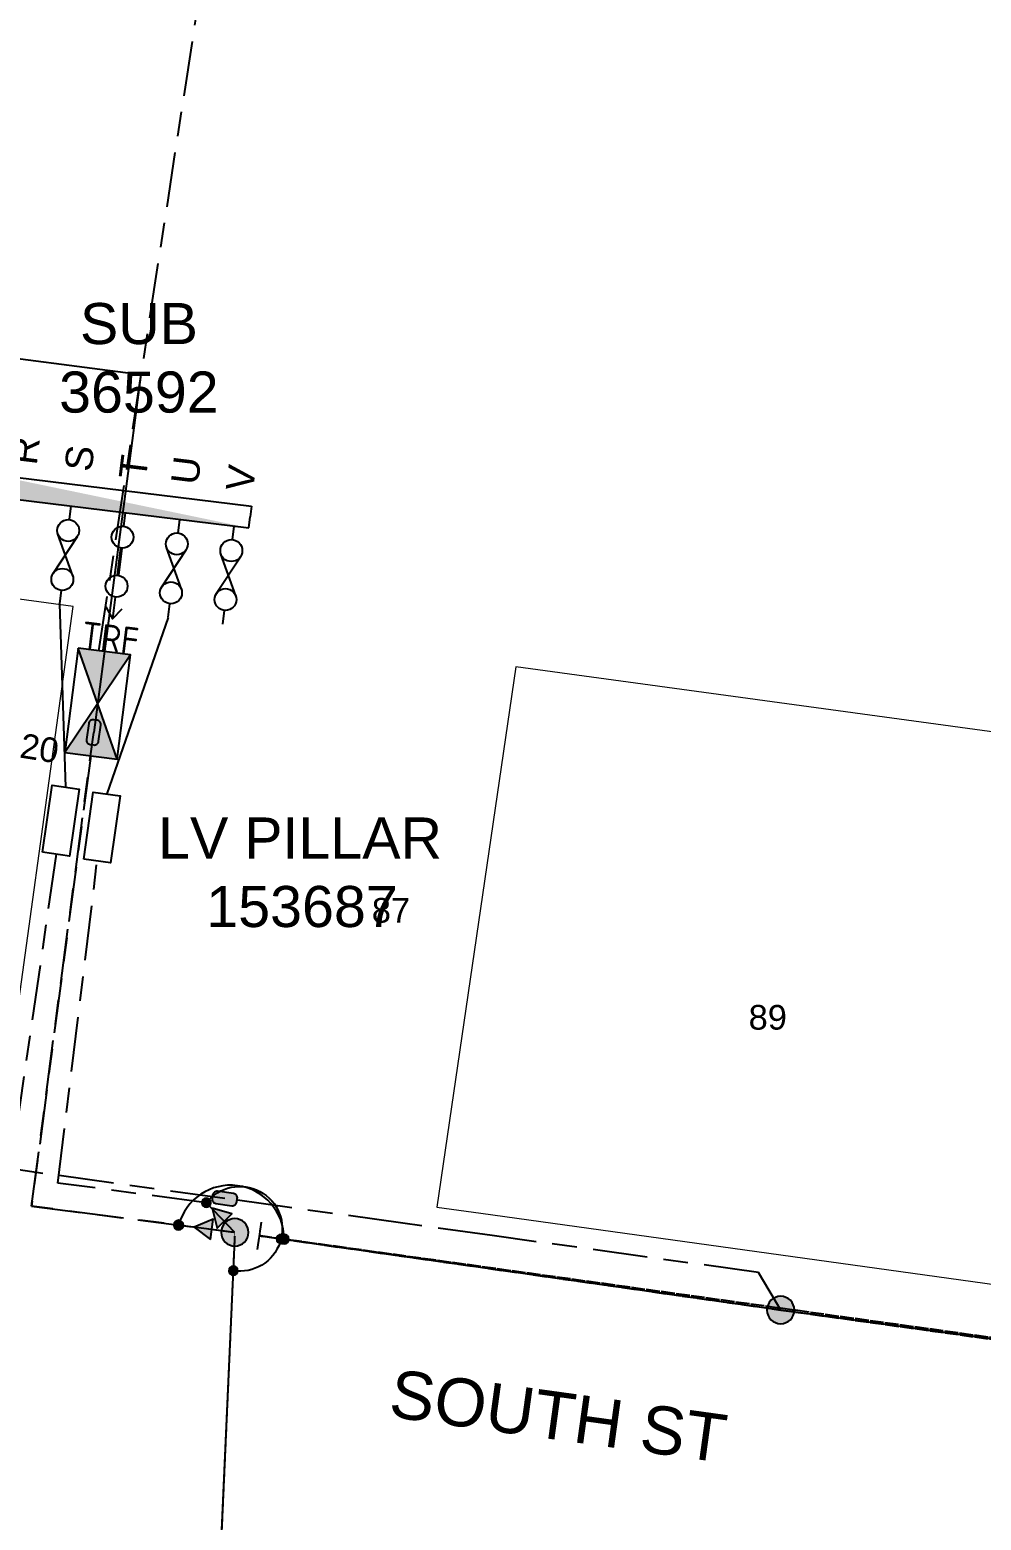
# Model space of a CAD drawing. Header units: metres. Extents: x 270234 to 270904, y 6083797 to 6084440.
# Drawn here: x 270544.8 to 270614.3, y 6084036.5 to 6084145.3 of the extents above; entities that cross this region are included whole.
import ezdxf
from ezdxf.enums import TextEntityAlignment as Align

# ---------------------------------------------------------------- set-up
doc = ezdxf.new("R2010")
doc.units = ezdxf.units.M
for name, pattern in [('Cable Exist OH', [1, 1, 0]), ('Cable Exist UG', [8.2, 4, -1.2, 1.8, -1.2]), ('CENTERX2', [4, 2.5, -0.5, 0.5, -0.5])]:
    doc.linetypes.add(name, pattern=pattern)
doc.layers.get('0').update_dxf_attribs({"color": 6})
doc.layers.add('Cadastre Land Parcels_SP_EXT', color=9, linetype='Continuous', lineweight=5)
for name, color, linetype in [('Equip_HV_NEW', 2, 'Continuous'), ('Equip_LV_EXT', 7, 'Continuous'), ('Equip_LV_NEW', 2, 'Continuous'), ('Equip_SL_EXT', 7, 'Continuous'), ('Equip_SP_HV_NEW', 2, 'Continuous'), ('Mains_HV_EXT', 7, 'Continuous'), ('Mains_HV_NEW_Hardwired', 7, 'Continuous'), ('Mains_HV_New_U72', 2, 'Continuous'), ('Mains_LV_EXT', 7, 'Continuous'), ('Mains_LV_NEW_Hardwired', 2, 'Continuous'), ('Mains_LV_New_T84', 2, 'Continuous'), ('Mains_SL_EXT', 7, 'Continuous'), ('Notes_HV_MISC', 7, 'Continuous'), ('Notes_LV_MISC', 7, 'Continuous'), ('OH_Details_SP_MISC', 7, 'Continuous'), ('Sub_LV_EXT', 7, 'Continuous'), ('Sub_LV_NEW', 2, 'Continuous'), ('Sub_SP_EXT', 7, 'Continuous'), ('SupportsOH_SP_TR_HV_LV_SL_EXT', 7, 'Continuous'), ('SupportsUG_SP_LV_NEW', 2, 'Continuous'), ('UG_Details_SP_MISC', 7, 'Continuous')]:
    doc.layers.add(name, color=color, linetype=linetype)
doc.styles.add('ARIAL', font='arial.ttf', dxfattribs={"height": 2})
doc.styles.add('iecARIAL', font='arial.ttf', dxfattribs={"height": 2})
doc.styles.add('IESYMBOL1', font='isocp.shx')
doc.styles.add('POLE_LABEL', font='arial.ttf')
doc.styles.get("Standard").update_dxf_attribs({"font": 'arial.ttf'})
doc.linetypes.add('Cable 1', pattern='A,7,-3,["//",Standard,S=1.5,R=0,X=-2.1,Y=-0.7],-0.001', length=10.001)
doc.linetypes.add('Cable 1A', pattern='A,7,-3,["/",Standard,S=1.5,R=0,X=-1.8,Y=-0.7],-0.001', length=10.001)

# ---------------------------------------------------------------- blocks, each defined once
blk = doc.blocks.new('POLE_EXT')
blk.add_hatch(color=256).paths.add_polyline_path([(-1, 0, 1), (1, 0, 1)])
blk.add_lwpolyline([(-1, 0, 1), (1, 0, 1)], format="xyb", close=True)
for tag, height, flags, p in [('pNumber', 2.5, 8, (-17.84, 2.07)), ('OWNED_BY', 0.2, 9, (1.35, -0.4)), ('SPECIAL_USE', 0.2, 9, (1.35, -0.8)), ('STATE', 0.2, 9, (1.35, -1)), ('PARENT', 0.2, 9, (1.35, -0.6)), ('cLV', 0.2, 9, (1.35, -1.4)), ('hDepth', 0.2, 9, (1.35, -1.6)), ('hDia', 0.2, 9, (1.35, -1.8)), ('cHV', 0.2, 9, (1.35, -2)), ('USAGE', 0.2, 9, (1.35, -1.2)), ('LBRACKET', 0.2, 9, (1.35, -2.2)), ('LExisting', 0.2, 9, (1.35, -2.4)), ('LANTNUMBER', 0.2, 9, (1.35, -2.6)), ('LOther', 0.2, 9, (1.35, -2.8)), ('LRemove', 0.2, 9, (1.35, -3)), ('LEGEND', 0.2, 9, (1.35, -3.2)), ('cLinedev', 0.2, 9, (1.35, -3.4)), ('pExisting', 0.2, 9, (1.35, -3.8)), ('pFooting', 0.2, 9, (1.35, -4.4)), ('LOCATION', 0.2, 9, (1.35, -3.6)), ('PFNUMBER', 0.2, 9, (1.35, -4)), ('NEWPFNUMBER', 0.2, 9, (1.35, -4.2)), ('pNew', 0.2, 9, (1.35, -4.6)), ('pRelocate', 0.2, 9, (1.35, -5)), ('pRemove', 0.2, 9, (1.35, -5.2)), ('pReplace', 0.2, 9, (1.35, -5.4)), ('pStay', 0.2, 9, (1.35, -5.6)), ('pType', 0.2, 9, (1.35, -5.8)), ('cspan', 0.2, 9, (1.35, -6)), ('STREETNAME', 0.2, 9, (1.35, -6.2)), ('SUBURB', 0.2, 9, (1.35, -6.4)), ('NOTES', 0.2, 9, (1.35, -6.6)), ('OPERATED_BY', 0.2, 9, (1.36, -7.01)), ('MAINTAINED_BY', 0.2, 9, (1.36, -6.81))]:
    blk.add_attdef(tag, text='', height=height, dxfattribs=dict(flags=flags)).set_placement(p, align=Align.MIDDLE_LEFT)
at = {"style": 'POLE_LABEL'}
for tag, height, flags, p in [('ASSET_NUM', 2.5, 8, (2, 2)), ('STRUCTURE_PLANT_NUMBER', 0.2, 9, (1.35, 0.03)), ('STREET_CODE', 0.2, 9, (1.35, -0.2))]:
    blk.add_attdef(tag, text='', height=height, dxfattribs=dict(at, flags=flags)).set_placement(p, align=Align.MIDDLE_LEFT)
at = {"flags": 1}
blk.add_attdef('Z', (1.35, -7.33), '', height=0.2, dxfattribs=at)
blk = doc.blocks.new('SL_STJ_EXT')
h = blk.add_hatch(color=256)
edge = h.paths.add_edge_path()
edge.add_ellipse((-0.59, 0.13), major_axis=(0.226, 0.226), ratio=1, start_angle=45, end_angle=135)
edge.add_line((-0.91, 0.13), (-0.91, -0.13))
edge.add_ellipse((-0.59, -0.13), major_axis=(0.226, 0.226), ratio=1, start_angle=135, end_angle=225)
edge.add_line((-0.59, -0.45), (0.59, -0.45))
edge.add_ellipse((0.59, -0.13), major_axis=(-0.226, 0.226), ratio=1, start_angle=135, end_angle=225)
edge.add_line((0.91, -0.13), (0.91, 0.13))
edge.add_ellipse((0.59, 0.13), major_axis=(-0.226, 0.226), ratio=1, start_angle=225, end_angle=315)
edge.add_line((0.59, 0.45), (-0.59, 0.45))
blk.add_lwpolyline([(-0.91, 0.13), (-0.91, -0.13, 0.414214), (-0.59, -0.45), (0.59, -0.45, 0.414214), (0.91, -0.13), (0.91, 0.13, 0.414214), (0.59, 0.45), (-0.59, 0.45, 0.414214)], format="xyb", close=True)
at = {"flags": 1}
blk.add_attdef('Z', (0, 0), '', height=0.2, dxfattribs=at)
at = {"flags": 9}
for tag, p in [('ORIENTATION', (0, 0)), ('USAGE', (0, -0.2)), ('LEGEND', (0, -0.4)), ('NOTES', (0, -0.6))]:
    blk.add_attdef(tag, text='', height=0.2, dxfattribs=at).set_placement(p, align=Align.MIDDLE_LEFT)
blk = doc.blocks.new('PILLAR_NEW')
for tag, height, flags, p in [('ASSET_NUM', 2.5, 8, (2, 4)), ('STREET_CODE', 0.2, 9, (1.5, 2)), ('OWNED_BY', 0.2, 9, (1.5, 1.8))]:
    blk.add_attdef(tag, text='', height=height, dxfattribs=dict(flags=flags)).set_placement(p, align=Align.MIDDLE_LEFT)
blk.add_wipeout([(-2.47, 0.99), (2.47, 0.99), (2.47, -0.99), (-2.47, -0.99)])
at = {"lineweight": -3}
blk.add_lwpolyline([(-2.47, 0.99), (2.47, 0.99), (2.47, -0.99), (-2.47, -0.99)], close=True, dxfattribs=at)
for tag, flags, p in [('OPERATED_BY', 9, (1.5, 1.6)), ('STATE', 9, (1.5, 1.2)), ('SUPPORT_TYPE', 9, (1.5, 1)), ('MAINTAINED_BY', 9, (1.5, 1.4)), ('SUBURB', 9, (1.5, 0.2)), ('STREETNAME', 9, (1.5, 0)), ('USAGE', 9, (1.5, 0.8)), ('LEGEND', 9, (1.5, 0.6)), ('PARENT', 9, (1.5, 0.4)), ('Z', 1, (1.5, -0.6)), ('LOCATION', 9, (1.5, -0.2)), ('NOTES', 9, (1.5, -0.4))]:
    blk.add_attdef(tag, text='', height=0.2, dxfattribs=dict(flags=flags)).set_placement(p, align=Align.MIDDLE_LEFT)
blk = doc.blocks.new('*U142')
for p, q in [((-1.6, 0), (-1.6, 33.55)), ((-1.6, 33.55), (-0.8, 33.55)), ((0, 33.55), (-0.8, 33.55)), ((0, 0), (0, 33.55)), ((-1.6, 0), (-0.8, 0)), ((0, 0), (-0.8, 0))]:
    blk.add_line(p, q)
at = {"style": 'ARIAL'}
blk.add_attdef('SWG_TYPE', text='', height=1.8, rotation=90, dxfattribs=at).set_placement((-0.8, 34.29), align=Align.MIDDLE_LEFT)
blk.add_attdef('SUB_TYPE', text='', height=1.8, rotation=90, dxfattribs=at).set_placement((-0.8, -0.76), align=Align.MIDDLE_RIGHT)
blk = doc.blocks.new('HV_End Shackle_NEW')
for tag, flags, p in [('CONNECTOR_TYPE', 9, (1.5, 0)), ('CONSTRUCTED_VOLTAGE', 9, (1.5, -0.2)), ('OPERATING_VOLTAGE', 9, (1.5, -0.6)), ('ORIENTATION', 9, (1.5, -0.8)), ('OWNED_BY', 9, (1.5, -1)), ('NO_PHASES', 9, (1.5, -0.4)), ('OPERATED_BY', 9, (1.5, -1.2)), ('STATE', 9, (1.5, -1.6)), ('Z', 1, (1.5, -2.2)), ('MAINTAINED_BY', 9, (1.5, -1.4)), ('USAGE', 9, (1.5, -1.8)), ('NOTES', 9, (1.5, -2))]:
    blk.add_attdef(tag, text='', height=0.2, dxfattribs=dict(flags=flags)).set_placement(p, align=Align.MIDDLE_LEFT)
blk.add_wipeout([(-0.25, 0), (-0.25, 1.81), (0.25, 1.82), (0.25, 0)])
blk.add_line((1, 1.81), (-1, 1.81))
blk = doc.blocks.new('UGOH_NEW')
blk.add_hatch(color=256).paths.add_polyline_path([(-0.75, 1.7), (0.75, 1.7), (0, 3)])
at = {"color": 1}
blk.add_lwpolyline([(-0.75, 1.7), (0.75, 1.7), (0, 3)], close=True, dxfattribs=at)
for tag, flags, p in [('CONSTRUCTED_VOLTAGE', 9, (1.5, 0)), ('OPERATING_VOLTAGE', 9, (1.5, -0.2)), ('ORIENTATION', 9, (1.5, -0.4)), ('STATE', 9, (1.5, -0.6)), ('OWNED_BY', 9, (1.5, -1)), ('USAGE', 9, (1.5, -0.8)), ('ACTUAL_STATUS', 9, (1.5, -1.6)), ('OPERATED_BY', 9, (1.5, -1.2)), ('TYPE', 1, (1.5, -2)), ('MAINTAINED_BY', 9, (1.5, -1.4)), ('NUMBER_OF_PHASES', 9, (1.5, -1.8))]:
    blk.add_attdef(tag, text='', height=0.2, dxfattribs=dict(flags=flags)).set_placement(p, align=Align.MIDDLE_LEFT)
blk = doc.blocks.new('BOND POINT')
blk.add_hatch(color=256).paths.add_polyline_path([(-1, 0, 1), (1, 0, 1)])
blk.add_lwpolyline([(-1, 0, 1), (1, 0, 1)], format="xyb", close=True)
blk = doc.blocks.new('HV_STJ_NEW')
blk.add_hatch(color=256).paths.add_polyline_path([(0.91, 0.13, 0.414214), (0.59, 0.45), (-0.59, 0.45, 0.414214), (-0.91, 0.13), (-0.91, -0.13, 0.414214), (-0.59, -0.45), (0.59, -0.45, 0.414214), (0.91, -0.13)])
blk.add_lwpolyline([(-0.91, 0.13), (-0.91, -0.13, 0.414214), (-0.59, -0.45), (0.59, -0.45, 0.414214), (0.91, -0.13), (0.91, 0.13, 0.414214), (0.59, 0.45), (-0.59, 0.45, 0.414214)], format="xyb", close=True)
for tag, flags, p in [('ORIENTATION', 9, (1.5, 0)), ('OWNED_BY', 9, (1.5, -0.8)), ('OPERATED_BY', 9, (1.5, -1)), ('USAGE', 9, (1.5, -0.2)), ('LEGEND', 9, (1.5, -0.4)), ('NOTES', 9, (1.5, -0.6)), ('TYPE', 9, (1.5, -1.4)), ('OPERATING_VOLTAGE', 9, (1.5, -1.6)), ('CONSTRUCTED_VOLTAGE', 9, (1.5, -1.8)), ('Z', 1, (1.5, -2.2)), ('MAINTAINED_BY', 9, (1.5, -1.2)), ('NUMBER_OF_PHASES', 9, (1.5, -2))]:
    blk.add_attdef(tag, text='', height=0.2, dxfattribs=dict(flags=flags)).set_placement(p, align=Align.MIDDLE_LEFT)
blk = doc.blocks.new('TX_LINK_NEW')
h = blk.add_hatch(color=256)
edge = h.paths.add_edge_path()
edge.add_line((2.6, 0.05), (4.6, 0.05))
edge.add_arc((5.4, 0.01), 0.8, 177.2353, 184.4027)
edge.add_line((4.6, -0.05), (2.6, -0.05))
edge.add_arc((1.8, 0), 0.8, 356.4167, 363.5833)
blk.add_line((7.2, 0.01), (7.8, 0.01))
for points in [[(1, 0), (0, 0)], [(2.6, 0.05), (4.6, 0.05)], [(6.2, 0.01), (7.2, 0.01)], [(7, -0.59), (7.8, 0.01), (7, 0.61)], [(2.6, -0.05), (4.6, -0.05)]]:
    blk.add_lwpolyline(points)
for centre in [(1.8, 0), (5.4, 0.01)]:
    blk.add_circle(centre, 0.8)
for centre, start, end in [((1.8, 0), 356.4167, 3.5833), ((5.4, 0.01), 177.2353, 184.4027)]:
    blk.add_arc(centre, 0.8, start, end)
at = {"style": 'IESYMBOL1'}
blk.add_text('TRF', height=2, rotation=90, dxfattribs=at).set_placement((9.24, 0.01), align=Align.MIDDLE_CENTER)
at = {"flags": 1}
blk.add_attdef('Z', (0, 0), '', height=0.2, dxfattribs=at)
at = {"layer": 'Sub_LV_EXT', "flags": 1}
for tag, p in [('USAGE', (2.14, -1.14)), ('ORIENTATION', (2.14, -1.53)), ('NOTES', (2.14, -3.07))]:
    blk.add_attdef(tag, p, '', height=0.2, dxfattribs=at)
blk = doc.blocks.new('LV_UG_DFUSE_CLOSED_NEW')
for points in [[(1, 0), (0, 0)], [(5.04, 0.73), (2.16, -0.72)], [(5.05, -0.71), (2.16, 0.72)], [(6.2, 0.01), (7.2, 0.01)]]:
    blk.add_lwpolyline(points)
for centre in [(1.8, 0), (5.4, 0.01)]:
    blk.add_circle(centre, 0.8)
for tag, flags, p in [('ACTUAL_STATUS', 9, (1.5, 0)), ('CONSTRUCTED_VOLTAGE', 9, (1.5, -0.2)), ('OPERATED_BY', 9, (1.5, -0.6)), ('OWNED_BY', 9, (1.5, -1)), ('NO_PHASES', 9, (1.5, -0.4)), ('MAINTAINED_BY', 9, (1.5, -0.8)), ('OPERATING_VOLTAGE', 9, (1.5, -1.2)), ('ORIENTATION', 9, (1.5, -1.4)), ('STATE', 9, (1.5, -1.6)), ('SWITCH_TYPE', 9, (1.5, -1.8)), ('USAGE', 9, (1.5, -2)), ('NOTES', 9, (1.5, -2.2)), ('Z', 1, (1.5, -2.4))]:
    blk.add_attdef(tag, text='', height=0.2, dxfattribs=dict(flags=flags)).set_placement(p, align=Align.MIDDLE_LEFT)
blk = doc.blocks.new('*U158')
at = {"layer": 'Sub_LV_NEW'}
for p, q in [((-1.6, 0), (-1.6, 19.48)), ((-1.6, 19.48), (-0.8, 19.48)), ((0, 19.48), (-0.8, 19.48)), ((0, 0), (0, 19.48)), ((-1.6, 0), (-0.8, 0)), ((0, 0), (-0.8, 0))]:
    blk.add_line(p, q, dxfattribs=at)
blk = doc.blocks.new('SUB_PADMOUNT_EXT')
for points in [[(0, 0), (-3.84, 1.92), (-3.84, -1.92)], [(0, 0), (3.84, 1.92), (3.84, -1.92)]]:
    blk.add_hatch(color=256).paths.add_polyline_path(points)
for p, q in [((3.84, 1.92), (-3.84, -1.92)), ((-3.84, 1.92), (3.84, -1.92))]:
    blk.add_line(p, q)
blk.add_lwpolyline([(-3.84, -1.92), (3.84, -1.92), (3.84, 1.92), (-3.84, 1.92)], close=True)
for tag, height, flags, p in [('ASSET_NUM', 3.5, 8, (2, 2)), ('STREET_CODE', 0.2, 9, (1.5, 0)), ('CONSTRUCTED_VOLTAGE', 0.2, 9, (1.5, -0.2)), ('OPERATING_VOLTAGE', 0.2, 9, (1.5, -0.6)), ('ORIENTATION', 0.2, 9, (1.5, -0.8)), ('OWNED_BY', 0.2, 9, (1.5, -1)), ('NO_PHASES', 0.2, 9, (1.5, -0.4)), ('OPERATED_BY', 0.2, 9, (1.5, -1.2)), ('SECONDARY_VOLTAGE', 0.2, 9, (1.5, -1.6)), ('STATE', 0.2, 9, (1.5, -1.8)), ('SUBSTATION_TYPE', 0.2, 9, (1.5, -2.2)), ('MAINTAINED_BY', 0.2, 9, (1.5, -1.4)), ('PARENT', 0.2, 9, (1.5, -2)), ('STREETNAME', 0.2, 9, (1.5, -3)), ('SUBURB', 0.2, 9, (1.5, -3.2)), ('USAGE', 0.2, 9, (1.5, -2.4)), ('LEGEND', 0.2, 9, (1.5, -2.6)), ('LOCATION', 0.2, 9, (1.5, -2.8)), ('Z', 0.2, 1, (1.5, -3.6)), ('NOTES', 0.2, 9, (1.5, -3.4))]:
    blk.add_attdef(tag, text='', height=height, dxfattribs=dict(flags=flags)).set_placement(p, align=Align.MIDDLE_LEFT)

msp = doc.modelspace()

# ---------------------------------------------------------------- linework, layer by layer
at = {"layer": 'Cadastre Land Parcels_SP_EXT', "linetype": 'Continuous'}
for points in [[(270542.54, 6084063.82), (270548, 6084103.24), (270530.22, 6084105.66), (270527.48, 6084085.72), (270524.8, 6084066.28), (270542.54, 6084063.82)], [(270629.73, 6084092.09), (270580.34, 6084098.83), (270574.56, 6084059.39), (270577.77, 6084058.94), (270624.23, 6084052.51), (270629.73, 6084092.09)]]:
    msp.add_lwpolyline(points, close=True, dxfattribs=at)
at = {"layer": 'Equip_LV_EXT', "color": 7, "linetype": 'Continuous'}
msp.add_solid([(270541.5, 6084111.36), (270560.84, 6084108.98), (270541.7, 6084112.95)], dxfattribs=at)
at = {"layer": 'Mains_HV_EXT', "linetype": 'Cable Exist UG'}
msp.add_lwpolyline([(270559.81, 6084057.55), (270544.96, 6084059.46), (270549.5, 6084094.05)], dxfattribs=at)
at = {"layer": 'Mains_HV_EXT', "linetype": 'Cable Exist OH'}
msp.add_lwpolyline([(270699.8, 6084038.09), (270559.81, 6084057.55)], dxfattribs=at)
at = {"layer": 'Mains_HV_New_U72', "linetype": 'Cable 1'}
msp.add_lwpolyline([(270537.26, 6084105.23), (270539.45, 6084121.93), (270552.93, 6084120.17), (270549.5, 6084094.05)], dxfattribs=at)
at = {"layer": 'Mains_LV_EXT', "linetype": 'Cable Exist UG'}
for points in [[(270546.75, 6084085.15), (270543.19, 6084060.49), (270472.72, 6084071.62), (270475.38, 6084090.99), (270473.68, 6084093.06)], [(270559.81, 6084057.55), (270557.73, 6084059.71), (270546.88, 6084061.15), (270549.75, 6084084.66)]]:
    msp.add_lwpolyline(points, dxfattribs=at)
at = {"layer": 'Mains_LV_EXT', "linetype": 'Continuous'}
msp.add_lwpolyline([(270557.73, 6084059.71, -1.752002), (270559.69, 6084054.75)], format="xyb", dxfattribs=at)
at = {"layer": 'Mains_LV_EXT', "linetype": 'Cable Exist OH'}
for points in [[(270559.81, 6084057.55), (270558.5, 6084028.21)], [(270559.81, 6084057.55), (270599.67, 6084051.88)], [(270599.67, 6084051.88), (270649.01, 6084045.05)]]:
    msp.add_lwpolyline(points, dxfattribs=at)
at = {"layer": 'Mains_SL_EXT', "linetype": 'Cable Exist UG'}
for points in [[(270559.07, 6084060.02), (270491.7, 6084069.34), (270489.59, 6084069.14)], [(270599.67, 6084051.88), (270598.05, 6084054.62), (270598.05, 6084054.62), (270578.61, 6084057.31), (270572.08, 6084058.22), (270572.08, 6084058.22), (270559.07, 6084060.02)]]:
    msp.add_lwpolyline(points, dxfattribs=at)
at = {"layer": 'Mains_SL_EXT', "linetype": 'Cable Exist OH'}
msp.add_lwpolyline([(270599.67, 6084051.88), (270649.01, 6084045.05), (270699.8, 6084038.09)], dxfattribs=at)
at = {"layer": 'OH_Details_SP_MISC', "color": 7, "linetype": 'Continuous', "flags": 128}
msp.add_lwpolyline([(270699.76, 6084038.09), (270649.25, 6084045.12), (270599.67, 6084051.88), (270559.81, 6084057.55), (270558.5, 6084028.21), (270553.42, 6083990.84), (270547.24, 6083945.46)], dxfattribs=at)
at = {"layer": 'UG_Details_SP_MISC', "color": 7, "linetype": 'Cable Exist UG', "flags": 128}
for points in [[(270549.88, 6084100.01), (270557, 6084146.42), (270490.89, 6084155.09)], [(270549.28, 6084092.34), (270544.96, 6084059.46), (270556.85, 6084057.93), (270559.81, 6084057.55)]]:
    msp.add_lwpolyline(points, dxfattribs=at)

# ---------------------------------------------------------------- block references
at = {"layer": 'Equip_HV_NEW', "linetype": 'CENTERX2', "rotation": 261.0551807037261}
msp.add_blockref('*U142', (270505.75, 6084098.35), dxfattribs=at).add_auto_attribs({'SUB_TYPE': 'PS', 'SWG_TYPE': '8DJ20'})
at = {"layer": 'Equip_HV_NEW', "linetype": 'Cable Exist UG', "rotation": 261.8227650379089}
msp.add_blockref('HV_STJ_NEW', (270549.5, 6084094.05), dxfattribs=at)
at = {"layer": 'Equip_LV_NEW', "linetype": 'Cable Exist UG', "rotation": 262.9923292986232}
for name, p in [('*U158', (270541.5, 6084111.36)), ('LV_UG_DFUSE_CLOSED_NEW', (270547.86, 6084110.58)), ('TX_LINK_NEW', (270551.82, 6084110.09)), ('LV_UG_DFUSE_CLOSED_NEW', (270555.79, 6084109.6)), ('LV_UG_DFUSE_CLOSED_NEW', (270559.77, 6084109.11))]:
    msp.add_blockref(name, p, dxfattribs=at)
at = {"layer": 'Equip_SL_EXT', "rotation": 352.1190243681168}
msp.add_blockref('SL_STJ_EXT', (270559.07, 6084060.02), dxfattribs=at)
at = {"layer": 'Equip_SP_HV_NEW', "linetype": 'Continuous', "rotation": 82.71117244330327}
msp.add_blockref('UGOH_NEW', (270559.81, 6084057.55), dxfattribs=at)
at = {"layer": 'Mains_HV_NEW_Hardwired', "linetype": 'Continuous', "xscale": 0.35, "yscale": 0.35, "zscale": 0.35}
for p in [(270555.7, 6084058.08), (270563.4, 6084057.05)]:
    msp.add_blockref('BOND POINT', p, dxfattribs=at)
at = {"layer": 'Mains_LV_NEW_Hardwired', "linetype": 'Continuous', "xscale": 0.33, "yscale": 0.33, "zscale": 0.33}
for p in [(270557.73, 6084059.71), (270563.18, 6084057.07), (270559.69, 6084054.75)]:
    msp.add_blockref('BOND POINT', p, dxfattribs=at)
at = {"layer": 'Sub_SP_EXT', "linetype": 'Continuous', "rotation": 262.6555602486077}
msp.add_blockref('SUB_PADMOUNT_EXT', (270549.79, 6084096.14), dxfattribs=at)
at = {"layer": 'SupportsOH_SP_TR_HV_LV_SL_EXT'}
msp.add_blockref('POLE_EXT', (270599.67, 6084051.88), dxfattribs=at)

# ---------------------------------------------------------------- texts
at = {"layer": 'Cadastre Land Parcels_SP_EXT'}
for s, p in [('87', (270569.81, 6084080.16)), ('89', (270597.33, 6084072.35))]:
    msp.add_text(s, height=1.8, dxfattribs=at).set_placement(p)
at = {"layer": 'Equip_LV_NEW', "char_height": 2, "width": 1.1319, "attachment_point": 1, "rotation": 82.9923, "style": 'iecARIAL'}
for s, insert in [('R', (270543.35, 6084113.75)), ('S', (270547.35, 6084113.27)), ('T', (270551.32, 6084112.7)), ('U', (270555.13, 6084112.3)), ('V', (270559.14, 6084111.82))]:
    msp.add_mtext(s, dxfattribs=dict(at, insert=insert))
at = {"layer": 'Notes_HV_MISC'}
msp.add_text('SOUTH ST', height=3.5, rotation=352.1188, dxfattribs=at).set_placement((270570.95, 6084044.11))
at = {"layer": 'Notes_LV_MISC', "color": 2, "linetype": 'Continuous', "char_height": 3, "attachment_point": 1, "style": 'iecARIAL'}
for s, insert in [('\\pi13.888;SUB\\P\\pi12.362;36592', (270534.61, 6084125.4)), ('\\pi7.8041;LV PILLAR\\P\\pi11.322;153687', (270546.4, 6084087.84))]:
    msp.add_mtext_dynamic_manual_height_columns(s, width=35.982, gutter_width=10, heights=[0], dxfattribs=dict(at, insert=insert))

# ---------------------------------------------------------------- next in the draw order: block references
at = {"layer": 'Equip_HV_NEW', "linetype": 'Continuous', "rotation": 261.9094008179284}
msp.add_blockref('HV_End Shackle_NEW', (270559.81, 6084057.55), dxfattribs=at)
at = {"layer": 'SupportsUG_SP_LV_NEW', "rotation": 81.81983568484611}
msp.add_blockref('PILLAR_NEW', (270547.1, 6084087.6), dxfattribs=at)

# ---------------------------------------------------------------- next in the draw order: linework, layer by layer
at = {"layer": 'Mains_HV_NEW_Hardwired', "color": 2, "linetype": 'Continuous'}
msp.add_arc((270559.49, 6084057.07), 3.92, 359.7175, 165.091, dxfattribs=at)
at = {"layer": 'Mains_LV_New_T84', "linetype": 'Cable 1A'}
msp.add_lwpolyline([(270546.99, 6084103.43), (270547.45, 6084090.05)], dxfattribs=at)

# ---------------------------------------------------------------- next in the draw order: block references
at = {"layer": 'Equip_LV_EXT', "linetype": 'Continuous', "rotation": 283.4887216489202}
msp.add_blockref('UGOH_NEW', (270556.68, 6084058.2), dxfattribs=at)
at = {"layer": 'SupportsOH_SP_TR_HV_LV_SL_EXT'}
msp.add_blockref('POLE_EXT', (270559.81, 6084057.55), dxfattribs=at)
at = {"layer": 'SupportsUG_SP_LV_NEW', "rotation": 81.81983568484611}
msp.add_blockref('PILLAR_NEW', (270550.1, 6084087.11), dxfattribs=at)

# ---------------------------------------------------------------- next in the draw order: linework, layer by layer
at = {"layer": 'Mains_LV_New_T84', "linetype": 'Cable 1A'}
msp.add_lwpolyline([(270554.93, 6084102.45), (270550.45, 6084089.56)], dxfattribs=at)

doc.saveas('drawing.dxf')
